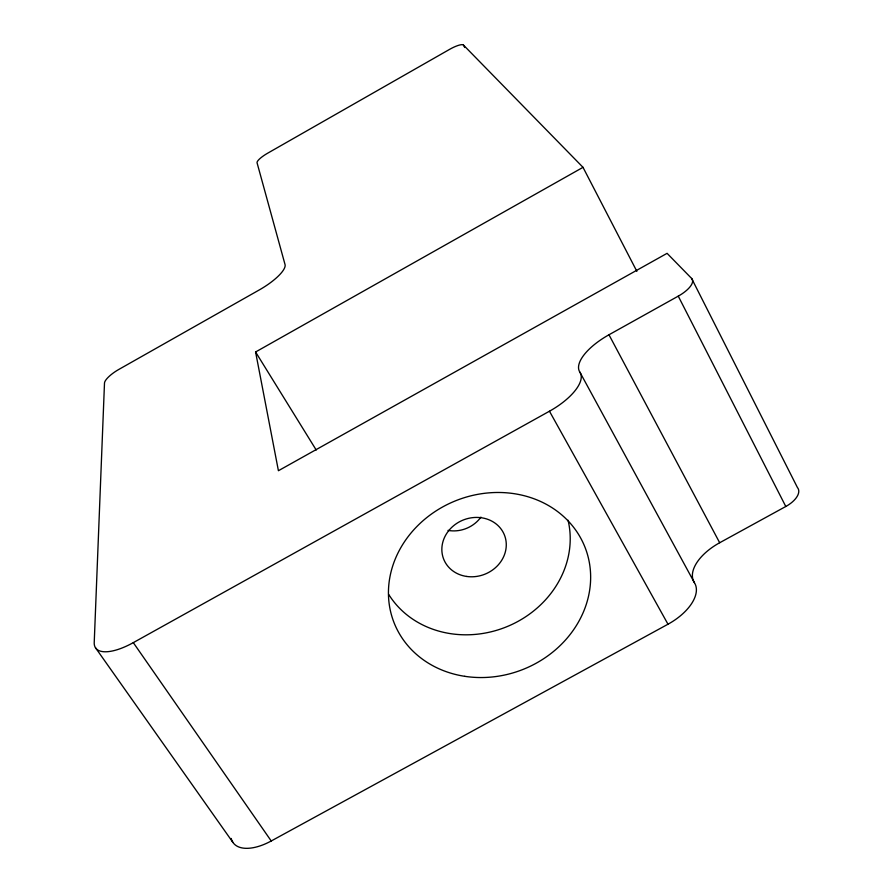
<?xml version="1.0" encoding="UTF-8"?>
<svg xmlns="http://www.w3.org/2000/svg" width="893" height="893" viewBox="0 0 893 893"><rect width="100%" height="100%" fill="white"/><g stroke="black" fill="none" stroke-linecap="round" stroke-linejoin="round"><path stroke-width="1.34" d="M231.209 838.46A43.891 22.292 -37.2 0 0 271.226 840.983L667.986 624.218A43.746 23.296 -28.1 0 0 694.374 582.616A44.081 23.307 -26.2 0 1 719.68 542.743L785.795 506.487A21.488 10.883 -25 0 0 797.416 487.489L691.617 278.437L667.082 253.333L278.415 470.723L255.588 351.987L583.006 167.337L636.865 271.327M583.006 167.337L463.434 45.041A13.306 3.114 -28.9 0 0 449.726 49.294L267.532 153.272A13.138 3.092 -30.5 0 0 257.061 162.794L285.034 264.529A32.092 9.22 -31.1 0 1 259.316 289.912L118.691 369.512A16.487 4.755 -32.7 0 0 104.492 383.075L94.223 642.58A46.146 18.061 -35.3 0 0 133.303 642.636L549.463 411.215A46.045 18.887 -28.8 0 0 579.881 372.147A46.403 18.909 -27.5 0 1 608.97 334.775L678.256 296.141A22.582 8.807 -26.6 0 0 691.617 278.437M95.506 647.771L232.917 842.412M133.303 642.636L271.226 840.983M255.588 351.987L316.222 450.027M549.463 411.215L667.986 624.218M579.881 372.147L694.374 582.616M608.97 334.775L719.68 542.743M463.434 45.041L464.728 47.485M678.256 296.141L785.795 506.487M568.06 520.239A98.063 87.547 -21.9 0 1 507.269 626.529A98.063 87.547 -21.9 0 1 388.745 594.481M480.925 517.136A30.954 27.917 -21.9 0 1 448.007 530.397M466.693 576.454A32.684 29.179 -21.9 0 0 504.913 536.347A32.684 29.179 -21.9 0 0 450.585 528.533A32.684 29.179 -21.9 0 0 466.693 576.454M464.795 676.325A102.65 90.807 -21.8 0 0 586.813 552.343A102.65 90.807 -21.8 0 0 417.031 526.368A102.65 90.807 -21.8 0 0 464.795 676.325"/></g></svg>
